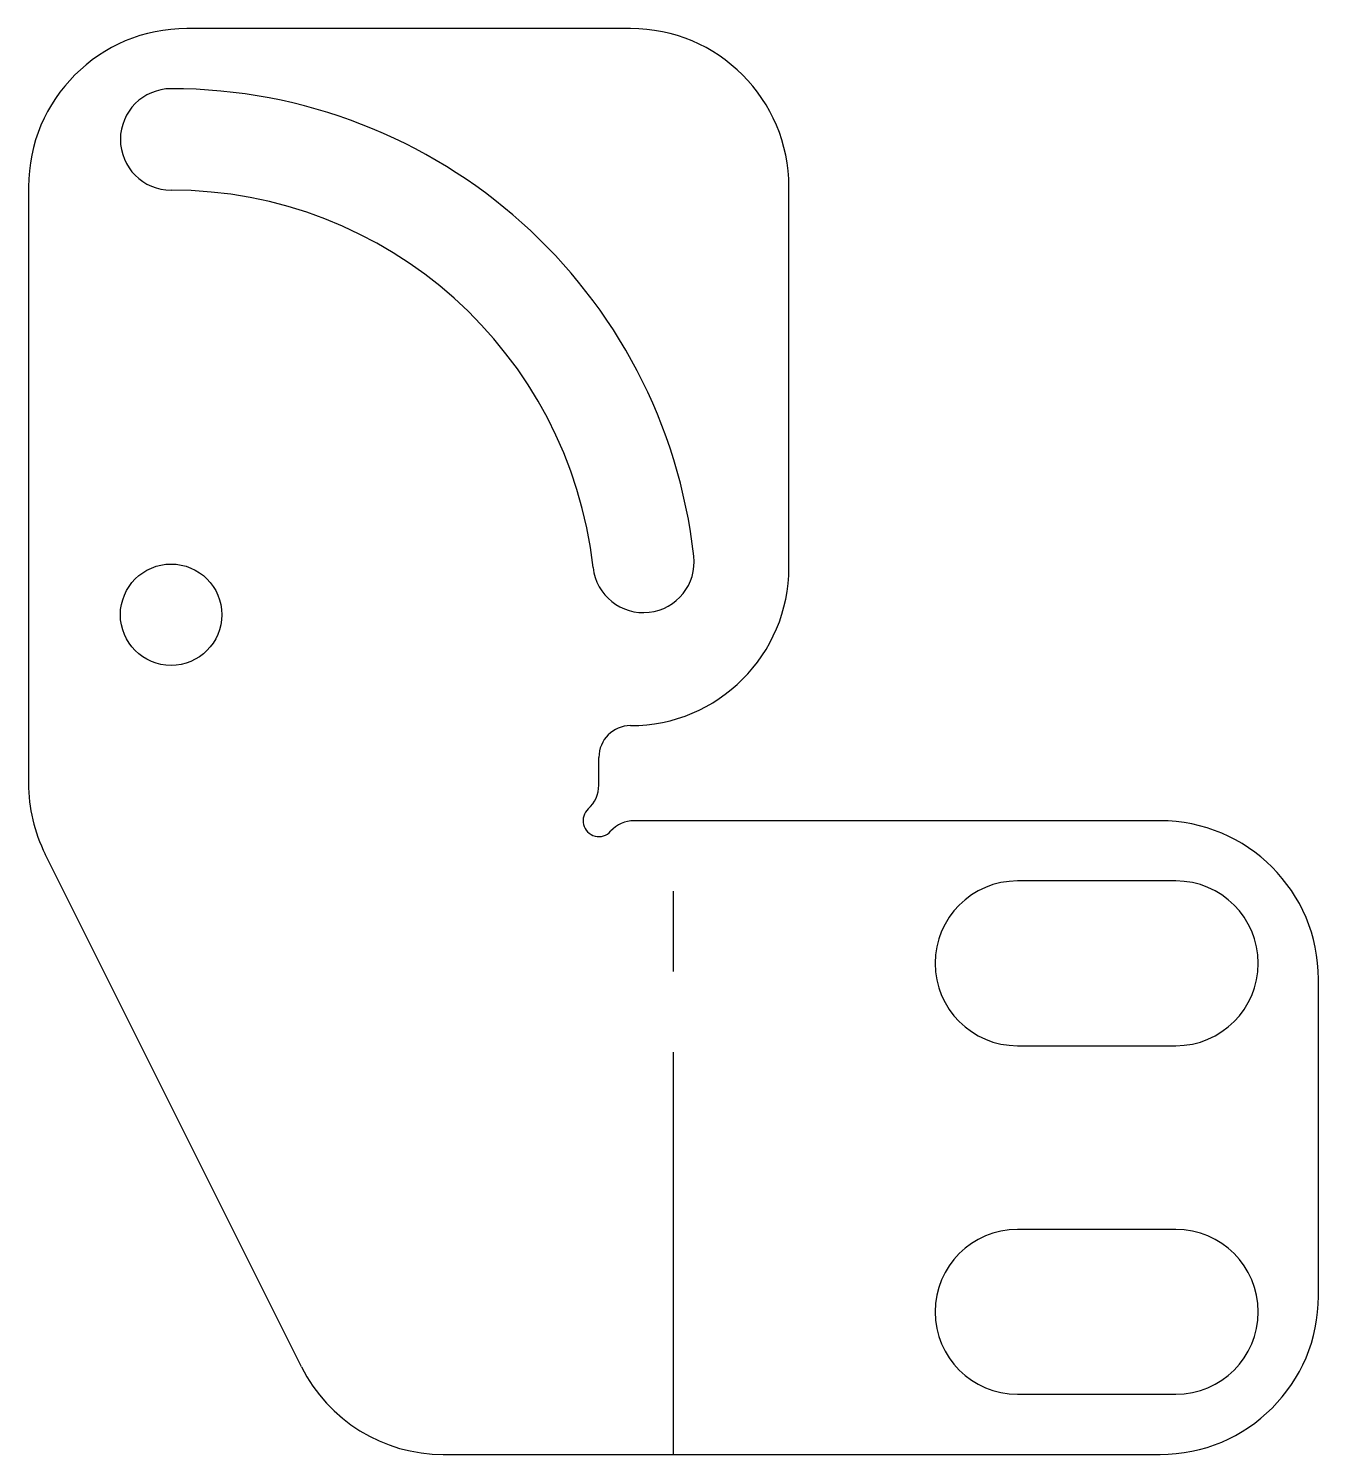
# Model space of a CAD drawing. Header units: millimetres. Extents: x -18 to 22.7, y -45 to 0.
import ezdxf

# ---------------------------------------------------------------- set-up
doc = ezdxf.new("R2010")
doc.units = ezdxf.units.MM
doc.linetypes.add('CENTERX2', pattern=[20.32, 12.7, -2.54, 2.54, -2.54])

msp = doc.modelspace()

# ---------------------------------------------------------------- linework, layer by layer
at = {"color": 7, "linetype": 'Continuous', "lineweight": 25}
for p, q in [((1, 0), (-13, 0)), ((-18, -5), (-18, -23.82)), ((6, -17), (6, -5)), ((0, -23.882), (0, -23)), ((17.712, -25), (1.118, -25)), ((-9.382, -42.236), (-17.472, -26.056)), ((18.212, -26.9), (13.212, -26.9)), ((22.712, -40), (22.712, -30)), ((13.212, -32.1), (18.212, -32.1)), ((18.212, -37.9), (13.212, -37.9)), ((13.212, -43.1), (18.212, -43.1)), ((-4.91, -45), (17.712, -45))]:
    msp.add_line(p, q, dxfattribs=at)
at = {"color": 7, "linetype": 'CENTERX2'}
msp.add_line((2.356, -45), (2.356, -25), dxfattribs=at)
at = {"color": 7, "linetype": 'Continuous', "lineweight": 25}
msp.add_circle((-13.5, -18.5), 1.6, dxfattribs=at)
for centre, radius, start, end in [((-13, -5), 5, 90, 180), ((1, -5), 5, 0, 90), ((-13.5, -3.5), 1.6, 90, 270), ((-13.5, -18.5), 16.6, 6.3794, 90), ((-13.5, -18.5), 13.4, 6.3794, 90), ((1.407, -16.833), 1.6, 186.3794, 6.3794), ((1, -17), 5, 270, 0), ((1, -23), 1, 90, 180), ((-13, -23.82), 5, 180, 206.5651), ((-1, -23.882), 1, 311.8103, 0), ((0, -25), 0.5, 131.8103, 318.1897), ((1.118, -26), 1, 90, 138.1897), ((17.712, -30), 5, 0, 90), ((13.212, -29.5), 2.6, 90, 270), ((18.212, -29.5), 2.6, 270, 90), ((13.212, -40.5), 2.6, 90, 270), ((18.212, -40.5), 2.6, 270, 90), ((17.712, -40), 5, 270, 0), ((-4.91, -40), 5, 206.5651, 270)]:
    msp.add_arc(centre, radius, start, end, dxfattribs=at)

doc.saveas('drawing.dxf')
